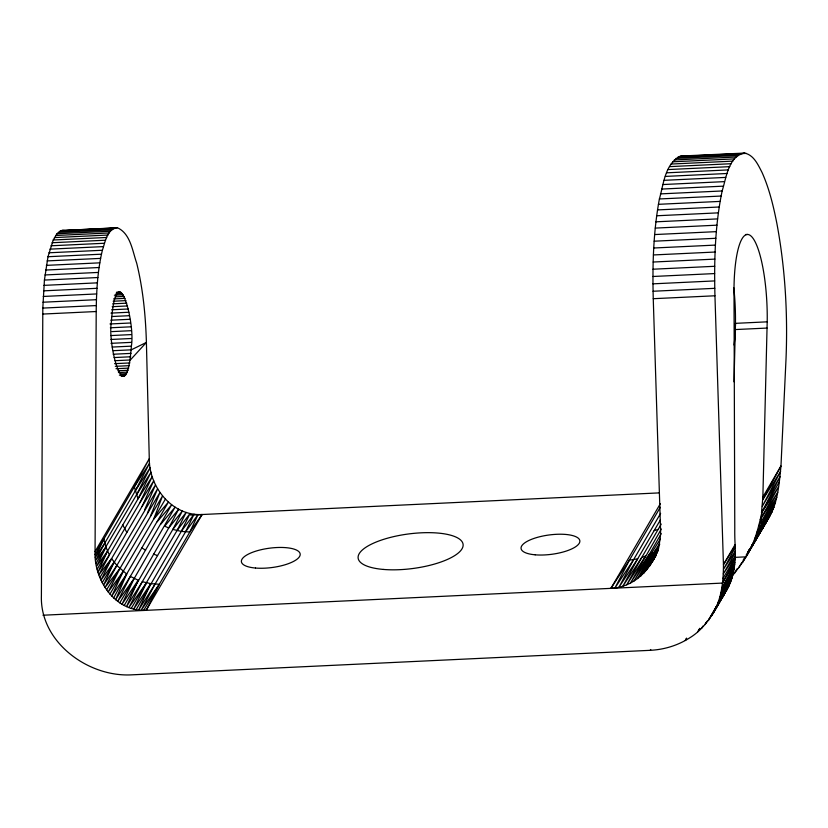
<?xml version="1.0" encoding="UTF-8"?>
<svg xmlns="http://www.w3.org/2000/svg" width="828" height="828" viewBox="0 0 828 828"><rect width="100%" height="100%" fill="white"/><g stroke="black" fill="none" stroke-linecap="round" stroke-linejoin="round"><path stroke-width="1.24" d="M117.4 227.741C107.081 228.807 105.146 242.273 102.382 250.263C97.559 270.29 96.441 291.001 96.203 311.525L95.065 551.541C93.73 580.066 115.309 612.016 146.183 610.34L202.136 514.509C172.224 516.258 148.988 487.061 149.278 458.691L146.401 342.419C145.614 315.779 143.047 289.055 136.682 263.118C132.439 250.967 130.503 233.589 117.4 227.741L61.086 230.598L56.997 233.755L53.23 239.996L47.993 256.721L44.422 280.071L42.818 308.088L41.4 595.715C39.765 641.959 88.058 677.325 131.766 674.841L650.259 650.322C664.201 649.628 677.987 645.426 689.724 637.839C708.095 626.713 717.048 606.199 727.533 588.501C733.008 578.731 734.881 567.397 735.243 556.323M660.361 503.672L610.919 588.356C640.81 587.124 662.193 556.83 660.506 528.316L653.251 298.701C652.36 265.384 653.282 231.809 659.399 198.968C663.611 184.271 665.008 162.795 681.04 156.047L744.475 153.076C753.78 154.836 758.106 164.865 762.029 172.421C769.284 188.618 773.404 205.996 776.85 223.332C785.213 268.179 787.894 314.019 785.989 359.559L780.97 466.04C779.21 483.076 778.154 500.961 769.688 516.268L746.1 556.726C754.67 543.22 758.531 527.519 761.915 512.19L779.283 481.989M713.736 612.099C721.768 597.681 723.475 580.79 723.444 564.572L714.947 295.782C714.057 260.758 714.988 225.371 722.14 190.968C726.342 177.896 728.267 156.306 744.475 153.076M131.383 346.156C135.513 321.678 116.531 253.016 111.356 321.895C107.216 346.373 126.198 415.035 131.383 346.156L112.235 347.056M760.27 519.601L778.31 487.257L761.481 512.822L762.867 497.048L767.194 321.833L735.461 323.344L734.012 381.822M735.326 552.762L735.243 556.23L723.32 573.856L735.326 552.762L735.109 544.586A56.107 13.082 87.3 0 1 734.778 528.326L734.022 295.834A69.925 16.312 87.3 0 1 750.603 235.69A69.925 16.312 87.3 0 1 767.204 321.916M735.119 559.21L722.358 583.088L42.973 615.225M758.727 526.163L760.849 522.53L761.915 512.19L780.048 476.68L762.298 506.301L780.618 471.36L762.764 499.739M731.911 578.223L717.959 602.919L730.979 581.039M150.417 516.268L159.949 492.463L116.862 565.431L105.011 587.538L119.905 568.536L162.536 495.941L153.687 519.146L168.394 502.13L126.663 574.042L113.633 597.992M147.384 513.163L157.61 488.768L102.227 582.674M144.61 509.841L155.54 484.866L142.106 506.343L111.594 558.6L116.862 565.431L126.663 574.042L115.609 599.741L130.348 576.402L171.634 504.821L157.185 521.775M160.87 524.134L175.06 507.202L134.208 578.472L117.669 601.376L130.348 576.402L138.193 580.242L126.529 606.613L142.302 581.701L172.824 529.434L182.346 511.011L168.715 527.974L124.231 605.506M142.106 506.343L153.749 480.799L139.911 502.668L109.389 554.936L98.863 574.787L111.594 558.6L100.995 580.117L114.088 562.108L103.562 585.148L116.862 565.431M139.911 502.668L152.238 476.576L138.017 498.86L107.505 551.127L97.973 572.034L109.389 554.936L105.943 547.205L103.821 539.131L95.065 551.541L149.278 458.691L134.333 486.864L103.821 539.131L95.282 557.534L104.711 543.199L135.223 490.932L150.137 467.768L136.454 494.937L95.996 563.444M202.136 514.509L189.829 532L159.307 584.268L150.748 583.657L138.638 610.039L155.033 584.133L185.544 531.866L194.073 514.178L181.27 531.39L136.154 609.636M177.016 530.582L186.176 512.418L172.824 529.434L181.27 531.39L190.088 513.474L177.016 530.582L131.269 608.414M146.183 610.34L159.307 584.268L141.143 610.288L155.033 584.133M135.223 490.932L149.547 463.256L134.333 486.864L138.017 498.86L151.038 472.219L136.454 494.937M104.711 543.199L95.582 560.504L105.943 547.205L96.534 566.352L107.505 551.127L97.197 569.219M660.63 513.339L633.627 559.593L618.94 587.269L637.726 558.724L660.433 519.839M686.495 638.264L685.305 640.499L686.671 638.316M735.243 547.577L723.486 569.219L735.316 551.189M734.684 564.365L721.778 588.17L734.281 567.573M762.785 499.408L780.97 466.04L762.867 497.048M734.001 569.26L720.846 593.19L733.432 572.334M699.732 628.38L697.89 631.702L699.898 628.411M658.043 550.723L649.38 566.311L656.48 554.16M733.08 573.887L719.573 598.106L732.335 576.826M756.854 532.601L776.799 497.359L760.849 522.53L777.73 492.349L761.563 517.396M748.077 551.686L749.309 549.502M95.117 554.543L103.821 539.131M658.56 546.242L659.771 544.079M661.22 533.646L634.062 580.977L660.433 538.831M706.336 622.314L705.083 624.519L707.05 621.238M754.639 538.914L775.525 502.285L759.783 527.581M658.55 548.364L657.297 550.548L658.612 548.415M752.103 545.052L773.911 507.088L758.355 532.539M731.476 576.723A62.007 5.806 -47.4 0 1 734.477 573.235A64.346 4.347 -50.9 0 1 735.264 572.21L742.644 562.233L769.688 516.268L746.225 554.977M652.712 552.048L637.519 578.596L659.191 544.131M716.976 605.382L708.261 620.586L724.997 592.341L723.734 593.873M718.218 603.208L719.46 601.035M720.712 598.861L723.196 594.525M730.503 582.25L716.013 607.586L729.375 584.941M655.973 549.637L640.789 575.926L658.995 546.966M657.018 552.514L655.735 554.739L657.059 552.555M754.484 542.029L771.965 511.756L756.585 537.362M728.878 585.965L711.149 616.436L727.533 588.501M658.363 548.043L643.873 572.976L657.784 550.475M109.917 594.131L165.352 499.17M660.299 507.264L629.435 560.132L614.945 587.994L633.627 559.593L637.726 558.724L622.873 586.203L641.721 557.523L661.261 524.041M661.324 528.999L630.46 583.047L649.235 554.17M646.74 569.767L658.001 550.475M735.109 544.586L723.444 564.572L735.181 545.983M734.477 573.235L737.055 568.815M738.773 567.729L741.878 562.419M743.12 560.287L744.362 558.165M119.791 602.877L134.208 578.472L121.985 604.264L138.193 580.242M722.937 578.482L735.212 557.751M748.15 551.738L750.075 548.498M751.358 546.345L752.642 544.182M753.935 542.029L755.219 539.866M756.502 537.714L764.213 524.755M721.467 597.154L722.834 594.908M143.658 610.391L159.307 584.268M701.616 628.235L702.91 626.092M722.358 583.088L734.881 562.564M99.877 577.489L111.594 558.6M650.259 650.322L650.756 649.525M742.644 562.233L746.018 556.851L734.778 557.379M106.553 589.836L119.905 568.536L108.189 592.03L123.175 571.413L111.728 596.119L126.663 574.042M610.919 588.356L629.435 560.132L633.627 559.593M726.435 590.26L727.036 589.339M726.135 590.706L725.752 591.285M185.544 531.866L198.089 514.53L189.829 532L181.27 531.39M761.822 527.715L763.416 525.739M654.13 530.634L658.115 529.434M679.312 156.471L746.235 153.387M677.615 157.258L739.3 154.339M675.938 158.417L737.624 155.498M674.292 159.939L735.988 157.02M672.688 161.812L734.384 158.893M671.125 164.047L732.811 161.129M669.593 166.635L731.29 163.716M668.124 169.564L729.81 166.645M666.695 172.824L728.392 169.906M665.329 176.416L727.015 173.497M664.015 180.328L725.701 177.409M662.762 184.551L724.448 181.632M661.572 189.074L723.258 186.155M660.444 193.887L722.14 190.968M659.399 198.968L721.085 196.05M61.086 230.598L114.554 228.073M66.654 230.577L79.385 229.967M83.204 229.791L95.934 229.19M101.026 228.942L113.757 228.342M59.688 231.302L113.157 228.766M58.322 232.347L111.79 229.822M658.415 204.319L720.112 201.401M56.997 233.755L110.455 231.219M55.693 235.494L109.161 232.968M54.441 237.584L107.909 235.048M657.504 209.919L719.201 207M53.23 239.996L106.698 237.47M52.071 242.739L105.529 240.203M656.676 215.766L718.373 212.848M50.963 245.792L104.421 243.256M49.908 249.145L103.376 246.609M655.931 221.821L717.617 218.902M48.914 252.788L102.382 250.263M47.993 256.721L101.461 254.186M655.259 228.093L716.955 225.175M47.134 260.913L100.602 258.388M654.669 234.562L716.365 231.643M46.347 265.364L99.805 262.838M745.5 234.552L747.487 234.459M654.172 241.196L715.858 238.288M45.623 270.052L99.091 267.516M44.981 274.958L98.449 272.422M653.747 248.007L715.444 245.088M44.422 280.071L97.89 277.535M653.416 254.952L715.113 252.033M43.936 285.37L97.404 282.845M43.532 290.845L97 288.31M653.168 262.031L714.864 259.112M116.696 292.149L120.526 291.963M116.355 292.801L121.457 292.553M43.211 296.465L96.669 293.94M116.003 293.805L122.389 293.505M653.013 269.214L714.709 266.295M114.378 295.213L123.31 294.799M115.278 296.848L124.21 296.424M42.973 302.22L96.431 299.695M113.602 298.908L125.09 298.37M113.177 301.226L125.939 300.616M652.94 276.49L714.636 273.571M112.701 303.824L126.746 303.162M42.818 308.088L96.276 305.563M112.194 306.681L127.502 305.956M652.961 283.838L714.647 280.92M111.625 309.775L128.216 308.999M42.745 314.06L96.203 311.525M110.993 313.098L128.868 312.249M111.583 316.534L129.458 315.685M653.064 291.249L714.75 288.33M110.828 320.188L129.975 319.287M110 323.965L130.42 323.003M653.251 298.701L714.947 295.782M110.362 327.784L130.783 326.822M111.925 331.604L131.072 330.693M110.859 335.568L131.279 334.595M110.973 339.47L131.393 338.497M111.014 343.33L131.435 342.357M113.374 350.679L131.238 349.84L146.401 342.419L130.338 359.973L115.02 360.697M113.157 354.239L131.021 353.39M114.129 357.561L130.72 356.775M767.028 328.064L735.295 329.565A70.173 16.363 87.3 0 0 733.794 287.792M114.554 363.668L129.872 362.943M115.299 366.328L129.344 365.666M115.982 368.729L128.744 368.118M117.866 370.768L128.081 370.282M118.425 372.559L127.357 372.145M120.205 373.966L126.58 373.666M119.387 375.167L125.773 374.856M121.085 375.881L124.914 375.705M121.478 376.316L124.034 376.191M190.523 515.068L659.129 492.898M681.04 156.047L684.539 156.306M62.504 230.256L65.381 230.629M153.459 554.108L157.558 555.567M141.93 547.908L145.614 550.268M126.85 532.466L122.761 524.993M735.461 323.344A69.862 16.301 87.3 0 1 734.125 345.059M725.732 590.292A56.107 13.082 87.3 0 1 720.815 599.11M146.504 582.84L133.701 609.097L150.748 583.657L142.302 581.701L128.878 607.586L146.504 582.84M178.631 509.272L168.715 527.974L164.72 526.204L178.631 509.272M641.721 557.523L626.724 584.785L645.561 556.002L641.721 557.523M656.128 555.029L651.76 562.647L656.221 554.998M767.101 520.615L749.288 550.858L767.101 520.615M656.397 554.47L653.882 558.776L656.397 554.532M255.49 568.039A29.642 9.75 -7.5 0 0 300.191 554.636A29.642 9.75 -7.5 0 0 256.68 550.889A29.642 9.75 -7.5 0 0 255.49 568.039M535.157 554.812A29.642 9.75 -7.5 0 0 579.859 541.409A29.642 9.75 -7.5 0 0 536.347 537.662A29.642 9.75 -7.5 0 0 535.157 554.812M383.302 569.426A52.93 17.409 -7.5 0 0 463.121 545.497A52.93 17.409 -7.5 0 0 385.424 538.8A52.93 17.409 -7.5 0 0 383.302 569.426"/></g></svg>
